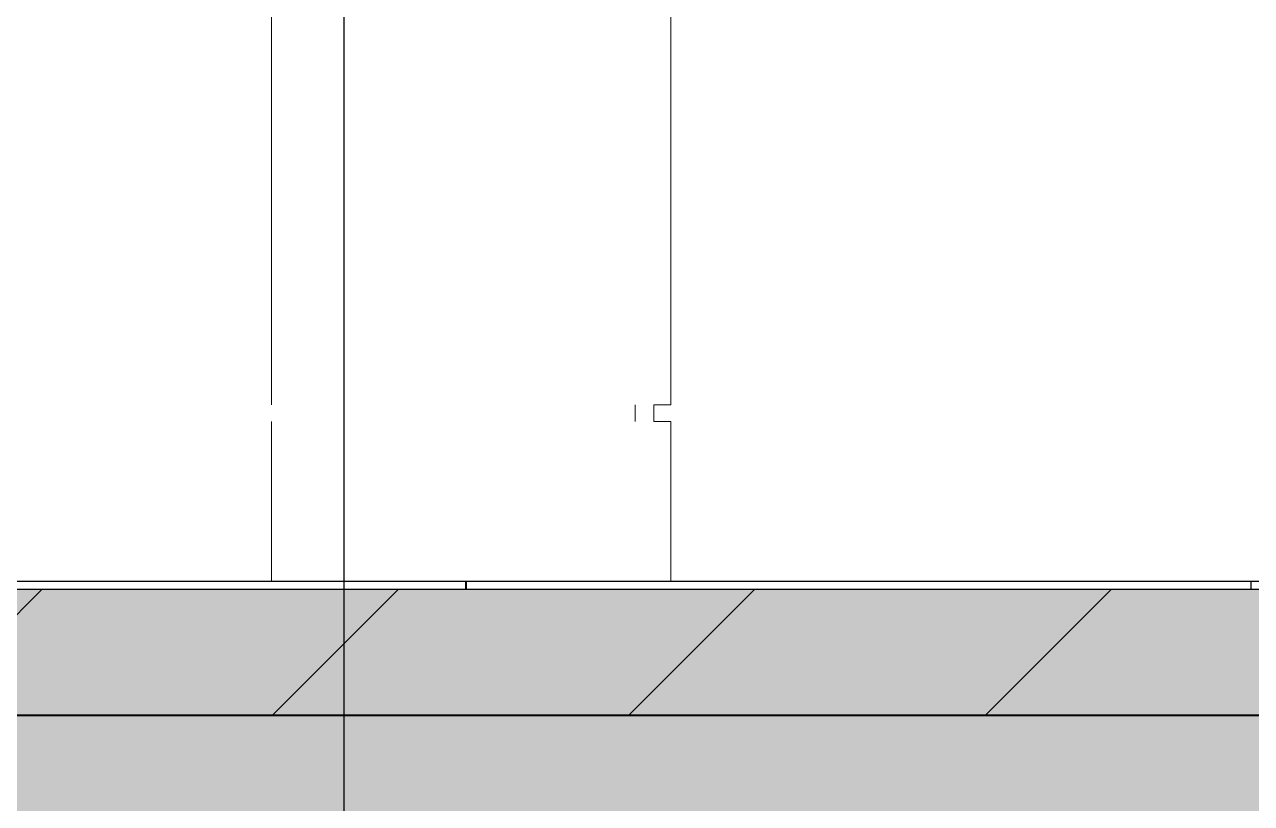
# Model space of a CAD drawing. Header units: millimetres. Extents: x 2519235 to 7246330, y 25937 to 201821.
# Drawn here: x 2971769 to 2972499, y 101063 to 101526 of the extents above; entities that cross this region are included whole.
import ezdxf
from ezdxf.xclip import XClip

# ---------------------------------------------------------------- set-up
doc = ezdxf.new("R2010")
doc.units = ezdxf.units.MM
doc.header["$XCLIPFRAME"] = 0
doc.set_wipeout_variables(frame=1)
for name, color, linetype in [('000 - 0_HIDE_OBJ_FRAMING_DEF_SUB_1', 7, 'Continuous'), ('000 - CONCRETE_COL_CUT_COLOR_1', 7, 'Continuous'), ('000 - CONCRETE_COL_CUT_COLOR_3', 7, 'Continuous'), ('000 - CONCRETE_COL_CUT_COLOR_5', 7, 'Continuous'), ('000 - CONCRETE_COL_HATCH_', 7, 'Continuous'), ('000 - CONCRETE_COL_WIPEOUT_', 7, 'Continuous'), ('_งานโครงสร้าง', 7, 'Continuous')]:
    doc.layers.add(name, color=color, linetype=linetype)
doc.layers.add('A-DETL', color=7, linetype='Continuous', lineweight=70)
doc.layers.get('A-DETL').off()

# ---------------------------------------------------------------- blocks, each defined once
blk = doc.blocks.new('DPA_Drainage Gutter_Landscape PP17_REV B - DPA_Drainage Gutter_Landscape PP17_REV B-36085645-ENTRANCE 1 - ELEVATION 1')
at = {"layer": '000 - 0_HIDE_OBJ_FRAMING_DEF_SUB_1', "color": 7}
for p, q in [((3017547.87, 101195), (3018015.24, 101195)), ((3017660.3, 101195), (3017767.36, 101195)), ((3017665.16, 101195), (3017772.22, 101195)), ((3017689.36, 101195), (3017796.42, 101195)), ((3017694.22, 101195), (3017801.28, 101195)), ((3017718.42, 101195), (3017825.48, 101195)), ((3017723.28, 101195), (3017830.35, 101195)), ((3017747.49, 101195), (3017854.55, 101195)), ((3017752.35, 101195), (3017859.41, 101195)), ((3017752.98, 101195), (3017776.55, 101195)), ((3017757.85, 101195), (3017779.84, 101195)), ((3017771, 101195), (3018015.45, 101195)), ((3017776.55, 101195), (3017883.61, 101195)), ((3017779.84, 101195), (3017886.9, 101195)), ((3017782.05, 101195), (3017805.61, 101195)), ((3017791.04, 101195), (3017813.04, 101195)), ((3017805.61, 101195), (3017912.68, 101195)), ((3017811.11, 101195), (3017834.68, 101195)), ((3017813.04, 101195), (3017920.1, 101195)), ((3017818.54, 101195), (3017842.1, 101195)), ((3017834.68, 101195), (3017941.74, 101195)), ((3017840.18, 101195), (3017863.74, 101195)), ((3017842.1, 101195), (3017949.16, 101195)), ((3017847.6, 101195), (3017871.17, 101195)), ((3017863.74, 101195), (3017970.8, 101195)), ((3017869.24, 101195), (3017891.23, 101195)), ((3017871.17, 101195), (3017978.23, 101195)), ((3017876.66, 101195), (3017900.23, 101195)), ((3017891.23, 101195), (3017998.3, 101195)), ((3017900.23, 101195), (3018007.29, 101195)), ((3017902.44, 101195), (3017924.43, 101195)), ((3017905.73, 101195), (3017929.29, 101195)), ((3017924.43, 101195), (3018031.49, 101195)), ((3017929.29, 101195), (3018036.35, 101195)), ((3017929.93, 101195), (3017953.5, 101195)), ((3017934.79, 101195), (3017958.36, 101195)), ((3017953.5, 101195), (3018060.56, 101195)), ((3017958.36, 101195), (3018065.42, 101195)), ((3017958.99, 101195), (3017982.56, 101195)), ((3017963.86, 101195), (3017987.42, 101195)), ((3017982.56, 101195), (3018089.62, 101195)), ((3017987.42, 101195), (3018094.48, 101195)), ((3017988.06, 101195), (3018011.62, 101195)), ((3017992.92, 101195), (3018016.48, 101195)), ((3018011.62, 101195), (3018118.69, 101195)), ((3018015.24, 101190), (3018015.24, 101195)), ((3018015.45, 101195), (3018482.83, 101195)), ((3018015.45, 101195), (3018015.45, 101190)), ((3018016.48, 101195), (3018123.55, 101195)), ((3018017.12, 101195), (3018040.69, 101195)), ((3018021.98, 101195), (3018045.55, 101195)), ((3018040.89, 101195), (3018147.75, 101195)), ((3018045.55, 101195), (3018152.61, 101195)), ((3018046.19, 101195), (3018069.75, 101195)), ((3018051.05, 101195), (3018074.61, 101195)), ((3018069.75, 101195), (3018176.81, 101195)), ((3018074.61, 101195), (3018181.67, 101195)), ((3018075.25, 101195), (3018098.81, 101195)), ((3018080.11, 101195), (3018103.67, 101195)), ((3018098.81, 101195), (3018205.88, 101195)), ((3018103.67, 101195), (3018210.74, 101195)), ((3018104.31, 101195), (3018127.88, 101195)), ((3018109.17, 101195), (3018132.74, 101195)), ((3018127.88, 101195), (3018234.94, 101195)), ((3018132.74, 101195), (3018239.8, 101195)), ((3018133.38, 101195), (3018156.94, 101195)), ((3018138.24, 101195), (3018161.8, 101195)), ((3018156.94, 101195), (3018264, 101195)), ((3018161.8, 101195), (3018268.86, 101195)), ((3018162.44, 101195), (3018186.01, 101195)), ((3018167.3, 101195), (3018190.87, 101195)), ((3018186.01, 101195), (3018293.07, 101195)), ((3018190.87, 101195), (3018297.93, 101195)), ((3018191.5, 101195), (3018215.07, 101195)), ((3018196.36, 101195), (3018219.93, 101195)), ((3018215.07, 101195), (3018322.13, 101195)), ((3018219.93, 101195), (3018326.99, 101195)), ((3018220.57, 101195), (3018244.13, 101195)), ((3018225.43, 101195), (3018247.42, 101195)), ((3018238.59, 101195), (3018483.03, 101195)), ((3018244.13, 101195), (3018351.19, 101195)), ((3018247.42, 101195), (3018354.48, 101195)), ((3018249.63, 101195), (3018273.2, 101195)), ((3018258.63, 101195), (3018280.62, 101195)), ((3018273.2, 101195), (3018380.26, 101195)), ((3018278.69, 101195), (3018302.26, 101195)), ((3018280.62, 101195), (3018387.68, 101195)), ((3018286.12, 101195), (3018309.68, 101195)), ((3018302.26, 101195), (3018409.32, 101195)), ((3018307.76, 101195), (3018331.32, 101195)), ((3018309.68, 101195), (3018416.75, 101195)), ((3018315.18, 101195), (3018338.75, 101195)), ((3018331.32, 101195), (3018438.39, 101195)), ((3018336.82, 101195), (3018358.82, 101195)), ((3018338.75, 101195), (3018445.81, 101195)), ((3018344.25, 101195), (3018367.81, 101195)), ((3018358.82, 101195), (3018465.88, 101195)), ((3018367.81, 101195), (3018474.87, 101195)), ((3018370.02, 101195), (3018392.01, 101195)), ((3018373.31, 101195), (3018396.88, 101195)), ((3018392.01, 101195), (3018499.08, 101195)), ((3018396.88, 101195), (3018503.94, 101195)), ((3018397.51, 101195), (3018421.08, 101195)), ((3018402.37, 101195), (3018425.94, 101195)), ((3018421.08, 101195), (3018528.14, 101195)), ((3018425.94, 101195), (3018533, 101195)), ((3018426.58, 101195), (3018450.14, 101195)), ((3018431.44, 101195), (3018455, 101195)), ((3018450.14, 101195), (3018557.2, 101195)), ((3018455, 101195), (3018562.07, 101195)), ((3018455.64, 101195), (3018479.21, 101195)), ((3018460.5, 101195), (3018484.07, 101195)), ((3018479.21, 101195), (3018586.27, 101195)), ((3018482.83, 101190), (3018482.83, 101195))]:
    blk.add_line(p, q, dxfattribs=at)
blk = doc.blocks.new('*U1048')
at = {"layer": '000 - CONCRETE_COL_HATCH_'}
h = blk.add_hatch(dxfattribs=at)
h.set_pattern_fill('ANSI31', scale=0.25)
h.set_pattern_definition([(45, (1983745.8844, -850006.8257), (-0.56126600757, 0.56126600757), [])])
h.paths.add_polyline_path([(0, 0), (0, -75), (15426.42, -75), (15833.7, -75), (44374.68, -75), (44374.68, 0)])
at = {"layer": '000 - CONCRETE_COL_CUT_COLOR_1', "color": 7}
for points in [[(0, -75), (15426.42, -75), (15833.7, -75), (44374.68, -75)], [(44374.68, 0), (0, 0)]]:
    blk.add_lwpolyline(points, dxfattribs=at)
blk = doc.blocks.new('*U1678')
at = {"layer": '000 - CONCRETE_COL_HATCH_'}
h = blk.add_hatch(dxfattribs=at)
h.set_pattern_fill('AR-CONC', scale=0.04)
h.set_pattern_definition([(50, (362366.6603, -853071.7804), (7.28738676, -0.63756342), [0.762, -8.382]), (355, (362366.66, -853071.7804), (-1.40973686, 7.64227381), [0.6096, -6.705623367]), (100.4514447, (362367.2676, -853071.8336), (5.877649884, 7.004710076), [0.64760035, -7.123609784]), (46.1842, (362366.66, -853069.748), (10.84316164, -1.68169312), [1.143, -12.573]), (96.6355576, (362367.564, -853069.889), (9.49616536, 9.89704498), [0.97140093, -10.68542433]), (351.1841512, (362366.66, -853069.748), (9.49616536, 9.89704498), [0.91439868, -10.05838928]), (21, (362367.6763, -853070.2564), (6.06457565, -4.090607927), [0.762, -8.382]), (326, (362367.676, -853070.2564), (2.472081134, 7.367518645), [0.6096, -6.7056]), (71.451445, (362368.182, -853070.597), (8.53665677, 3.276910755), [0.64760035, -7.123597504]), (37.5, (362366.6603, -853071.7804), (0.12354413, 3.382201555), [0, -6.62432, 0, -6.8072, 0, -6.731]), (7.5, (362366.6603, -853071.7804), (2.6727865, 4.007222993), [0, -3.88112, 0, -6.47192, 0, -2.5654]), (327.5, (362364.3947, -853071.7804), (5.423623807, -0.22914976), [0, -2.54, 0, -7.9248, 0, -10.5156]), (317.5, (362363.3787, -853071.7804), (5.925167255, 1.017059641), [0, -3.302, 0, -5.26288, 0, -7.4676])])
h.paths.add_polyline_path([(0, 0), (0, -892.99), (319.97, -892.99), (347.6, -892.99), (347.6, -175), (44723.13, -175), (44723.13, -892.99), (45073.53, -892.99), (45073.13, -25), (45023.13, -25), (45023.13, 375), (44723.13, 375), (44723.13, 0), (347.6, 0), (347.6, 375), (47.6, 375), (47.6, 0)])
at = {"layer": '000 - CONCRETE_COL_CUT_COLOR_1', "color": 7, "lineweight": -2}
blk.add_lwpolyline([(44723.13, 0), (347.6, 0)], dxfattribs=at)
blk = doc.blocks.new('W-1-PP17-ENT1_REV02_20260415-155428_PP17_ENT1_EX_ELE1')
at = {"layer": '000 - 0_HIDE_OBJ_FRAMING_DEF_SUB_1', "lineweight": 9}
h = blk.add_hatch(dxfattribs=at)
h.set_pattern_fill('FP_7', style=0, pattern_type=2)
h.set_pattern_definition([(90, (14074.43, 101300), (-471.294, 3e-14), [])])
h.paths.add_polyline_path([(16168.12, 101195), (17194.4, 101195), (17194.4, 101290), (14310.08, 101290), (14310.08, 101195), (16167.48, 101195)])
h.paths.add_polyline_path([(16996.17, 101300), (17194.4, 101300), (17194.4, 101990), (14310.08, 101990), (14310.08, 101300), (16989.84, 101300)])
h.paths.add_polyline_path([(14998.05, 101590), (14837.49, 101590), (14837.49, 101790), (15017.3, 101790), (15017.3, 101590)])
h.paths.add_polyline_path([(16586.56, 101590), (16586.56, 101790), (16761.59, 101790), (16761.59, 101590), (16588.89, 101590)])
at = {"layer": '000 - 0_HIDE_OBJ_FRAMING_DEF_SUB_1', "lineweight": 25}
h = blk.add_hatch(dxfattribs=at)
h.set_pattern_fill('FP_20', style=0, pattern_type=2)
h.set_pattern_definition([(50, (230.58, 4e-11), (364.3679, -31.8783), [38.1, -419.1]), (355, (230.6, 4e-11), (-70.4859, 382.1133), [30.48, -335.28]), (100.451, (260.95, -2.66), (293.885, 350.2334), [32.38, -356.18]), (46.184, (230.6, 101.6), (542.1585, -84.0858), [57.15, -628.65]), (96.636, (275.76, 94.6), (474.805, 494.8554), [48.57, -534.27]), (351.184, (230.6, 101.6), (474.8102, 494.85), [45.72, -502.92]), (21, (281.38, 76.2), (303.2285, -204.5305), [38.1, -419.1]), (326, (281.4, 76.2), (123.6039, 368.376), [30.48, -335.28]), (71.451, (306.65, 59.16), (426.8341, 163.8427), [32.38, -356.18]), (37.5, (230.58, 4e-11), (6.17665, 169.11015), [16.764, -314.452, 16.764, -323.596, -336.55]), (37.5, (230.58, 4e-11), (6.17665, 169.11015), [-671.576, 16.764, -319.786]), (7.5, (230.58, 4e-11), (133.63888, 200.3615), [16.764, -177.292, 16.764, -306.832, -128.27]), (7.5, (230.58, 4e-11), (133.63888, 200.3615), [-517.652, 16.764, -111.506]), (327.5, (117.3, 4e-11), (271.18182, -11.45836), [16.764, -110.236, 16.764, -379.476, -525.78]), (327.5, (117.3, 4e-11), (271.18182, -11.45836), [-523.24, 16.764, -509.016]), (317.5, (66.5, 4e-11), (296.2585, 50.85285), [16.764, -148.336, 16.764, -246.38, -373.38]), (317.5, (66.5, 4e-11), (296.2585, 50.85285), [-428.244, 16.764, -356.616])])
h.paths.add_polyline_path([(-20424.01, 100222.01), (-20424.01, 100940), (23951.52, 100940), (23951.52, 100222.01), (24301.92, 100222.01), (24301.52, 101090), (24251.52, 101090), (24251.52, 101490), (23951.52, 101490), (23951.52, 101115), (-20424.01, 101115), (-20424.01, 101490), (-20724.01, 101490), (-20724.01, 101115), (-20771.61, 101115), (-20771.61, 100222.01), (-20451.64, 100222.01)])
at = {"layer": '000 - 0_HIDE_OBJ_FRAMING_DEF_SUB_1', "lineweight": 9}
h = blk.add_hatch(dxfattribs=at)
h.set_pattern_fill('FP_8', style=0, pattern_type=2)
h.set_pattern_definition([(90, (14290.87, 100940), (-471.294, 3e-14), [])])
h.paths.add_polyline_path([(16999.84, 101290), (17184.4, 101290), (17184.4, 101300), (14303.89, 101300), (14303.89, 101290), (16996.17, 101290)])
h = blk.add_hatch(dxfattribs=at)
h.set_pattern_fill('FP_14', style=0, pattern_type=2)
h.set_pattern_definition([(45, (230.58, 4e-11), (-106.06602, 106.06602), [])])
h.paths.add_polyline_path([(-4589.46, 101115), (23951.52, 101115), (23951.52, 101190), (-20423.16, 101190), (-20423.16, 101115), (-4996.74, 101115)])
at = {"color": 7}
for points in [[(-20771.61, 101115), (-20771.61, 100222.01), (-20451.64, 100222.01), (-20424.01, 100222.01), (-20424.01, 100940), (23951.52, 100940), (23951.52, 100222.01), (24301.92, 100222.01), (24301.52, 101090), (24251.52, 101090), (24251.52, 101490), (23951.52, 101490), (23951.52, 101115), (-20424.01, 101115), (-20424.01, 101490), (-20724.01, 101490), (-20724.01, 101115)], [(-20423.16, 101190), (-20423.16, 101115), (-4996.74, 101115), (-4589.46, 101115), (23951.52, 101115), (23951.52, 101190)]]:
    blk.add_lwpolyline(points, close=True, dxfattribs=at)
at = {"layer": '000 - 0_HIDE_OBJ_FRAMING_DEF_SUB_1', "color": 7, "lineweight": 9}
for p, q in [((17194.4, 101300), (17194.4, 101680)), ((17194.4, 101300), (17194.4, 101602.23)), ((17194.4, 101300), (17184.4, 101300)), ((17184.4, 101300), (17184.4, 101290)), ((17184.4, 101290), (17184.4, 101300)), ((17184.4, 101300), (17194.4, 101300)), ((17184.4, 101290), (17194.4, 101290)), ((17194.4, 101290), (17184.4, 101290)), ((17194.4, 101195), (17194.4, 101290)), ((17194.4, 101195), (17194.4, 101290))]:
    blk.add_line(p, q, dxfattribs=at)
at = {"layer": 'A-DETL', "color": 7}
blk.add_blockref('DPA_Drainage Gutter_Landscape PP17_REV B - DPA_Drainage Gutter_Landscape PP17_REV B-36085645-ENTRANCE 1 - ELEVATION 1', (-3000942.9, 0), dxfattribs=at)
at = {"layer": '000 - CONCRETE_COL_CUT_COLOR_3', "color": 7}
blk.add_blockref('*U1048', (-20423.16, 101190), dxfattribs=at)
at = {"layer": '000 - CONCRETE_COL_CUT_COLOR_5', "color": 7, "lineweight": 40}
blk.add_blockref('*U1678', (-20771.61, 101115), dxfattribs=at)
blk = doc.blocks.new('W-1-PP17-ENT1_REV02_20260415-160712_PP17_ENT1_SE_ELE1')
at = {"layer": '_งานโครงสร้าง', "color": 7}
blk.add_line((16999.84, 114690), (16999.84, 100790), dxfattribs=at)

msp = doc.modelspace()

# ---------------------------------------------------------------- block references
at = {"color": 7}
ref = msp.add_blockref('W-1-PP17-ENT1_REV02_20260415-155428_PP17_ENT1_EX_ELE1', (2954959.159, 0), dxfattribs=at)
XClip(ref).set_block_clipping_path([(-5363.4704232938, 96626.6495575323), (20426.4039006853, 118826.6489075041)])

# ---------------------------------------------------------------- next in the draw order: block references
ref = msp.add_blockref('W-1-PP17-ENT1_REV02_20260415-160712_PP17_ENT1_SE_ELE1', (2954959.159, 0), dxfattribs=at)
XClip(ref).set_block_clipping_path([(-5363.4704232886, 96626.6495575321), (20426.4039006853, 118826.6489075039)])

doc.saveas('drawing.dxf')
